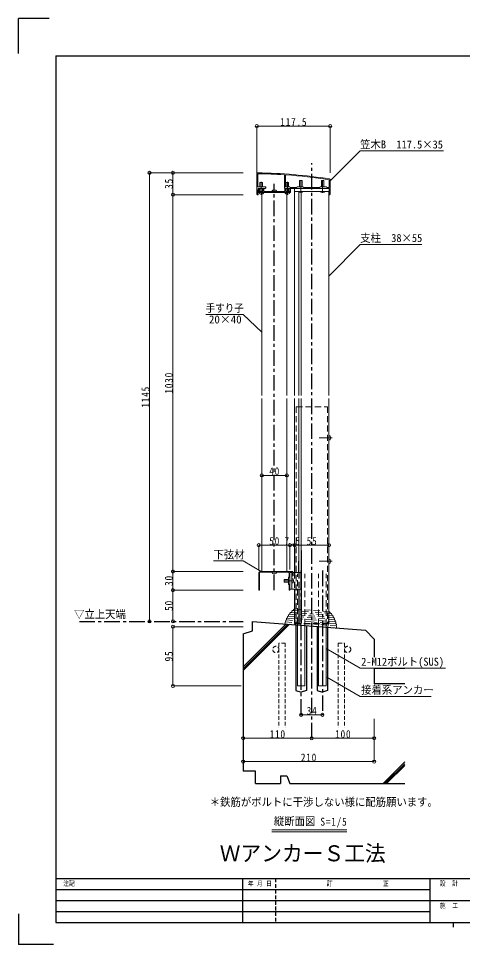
# Model space of a CAD drawing. Units: millimetres at full size, sheet at 1:5; some dimension numbers follow another scale. Extents: x -1050 to 1050, y -742 to 742.
# Drawn here: x -1050 to -338, y -742 to 742 of the extents above; entities that cross this region are included whole.
import ezdxf
from ezdxf.enums import TextEntityAlignment as Align

# ---------------------------------------------------------------- set-up
doc = ezdxf.new("R2010")
doc.units = ezdxf.units.MM
doc.header["$LTSCALE"] = 5
for name, pattern in [('CHAIN1', [8, 5, -1, 1, -1]), ('DASHED1', [1.8, 1.2, -0.6]), ('DASHED2', [3, 2, -1])]:
    doc.linetypes.add(name, pattern=pattern)
for name, color, linetype in [('0-0_通り芯', 7, 'CHAIN1'), ('0-1_躯体', 134, 'Continuous'), ('1-4_印刷位置ライン', 7, 'Continuous'), ('1-5_図枠1_1', 7, 'Continuous')]:
    doc.layers.add(name, color=color, linetype=linetype)
for name, color, linetype, lineweight in [('0-3_寸法', 54, 'Continuous', 20), ('0-4_手摺部材', 92, 'Continuous', 20), ('0-5_手すり子', 12, 'Continuous', 20), ('0-8_その他', 11, 'DASHED1', 20), ('0-9_文字', 3, 'Continuous', 20), ('0-A_支柱', 6, 'Continuous', 20), ('0-B_足元', 4, 'Continuous', 20)]:
    doc.layers.add(name, color=color, linetype=linetype, lineweight=lineweight)
doc.styles.add('ＭＳ ゴシック', font='')
doc.styles.add('ＭＳ 明朝', font='')
doc.styles.get('ＭＳ ゴシック').set_extended_font_data('MS Gothic')
doc.styles.get('ＭＳ 明朝').set_extended_font_data('MS Mincho')

# ---------------------------------------------------------------- blocks, each defined once
blk = doc.blocks.new('dimension_origin')
at = {"color": 0, "linetype": 'Continuous', "lineweight": -2}
blk.add_circle((0, 0), 1.25, dxfattribs=at)

msp = doc.modelspace()

# ---------------------------------------------------------------- linework, layer by layer
at = {"layer": '0-0_通り芯'}
for p, q in [((-580, -411.793), (-580, 510.77)), ((-640, -174.293), (-640, 477.181)), ((-597, -374.293), (-597, -142.959)), ((-563, -142.959), (-563, -374.293)), ((-952.5, -224.293), (-690, -224.293))]:
    msp.add_line(p, q, dxfattribs=at)
at = {"layer": '0-0_通り芯', "linetype": 'Continuous'}
for p, q in [((-661, 463.7), (-661.2, 463.5)), ((-661, 463.7), (-660.8, 463.5)), ((-619, 463.7), (-619.2, 463.5)), ((-619, 463.7), (-618.8, 463.5)), ((-607.5, -107.68), (-607.5, -145.793)), ((-597.2, -110.905), (-597.2, -227.959)), ((-600.7, -145.793), (-600.7, -127.68)), ((-607.5, -172.793), (-607.5, -172.906)), ((-607.5, -172.793), (-607.5, -227.959)), ((-600.7, -172.793), (-600.7, -172.906)), ((-600.7, -172.793), (-600.7, -227.959))]:
    msp.add_line(p, q, dxfattribs=at)
at = {"layer": '0-0_通り芯', "linetype": 'DASHED2'}
for p, q in [((-607.5, -145.793), (-607.5, -172.793)), ((-600.7, -145.793), (-600.7, -172.793)), ((-607.5, -227.959), (-552.5, -227.959))]:
    msp.add_line(p, q, dxfattribs=at)
at = {"layer": '0-1_躯体'}
for p, q in [((-690, -297.4), (-621.061, -228.461)), ((-690, -300.2), (-618.462, -228.663)), ((-690, -303), (-615.864, -228.864)), ((-605.5, -229.667), (-605.5, -335.011)), ((-588.5, -230.984), (-588.5, -335.011)), ((-571.5, -232.3), (-571.5, -335.011)), ((-554.5, -233.617), (-554.5, -335.011)), ((-690, -244.283), (-690, -464.293)), ((-480, -252.899), (-493.689, -238.328)), ((-480, -252.899), (-480, -281.856)), ((-480, -299.283), (-431.048, -299.283)), ((-480, -299.78), (-480, -324.283)), ((-431.048, -324.283), (-480, -324.283)), ((-605.5, -335.011), (-597, -337.959)), ((-588.5, -335.011), (-597, -337.959)), ((-571.5, -335.011), (-563, -337.959)), ((-554.5, -335.011), (-563, -337.959)), ((-465.534, -484.293), (-431.048, -449.807)), ((-462.734, -484.293), (-431.048, -452.607)), ((-459.934, -484.293), (-431.048, -455.407)), ((-630, -472.293), (-620, -472.293)), ((-630, -472.293), (-630, -484.293)), ((-620, -472.293), (-615, -484.293)), ((-670, -484.293), (-630, -484.293)), ((-615, -484.293), (-431.048, -484.293))]:
    msp.add_line(p, q, dxfattribs=at)
for points in [[(-690, -244.283), (-675, -239.283), (-675, -224.283), (-493.689, -238.328)], [(-670, -484.293), (-670, -464.293), (-690, -464.293)]]:
    msp.add_lwpolyline(points, dxfattribs=at)
at = {"layer": '0-3_寸法'}
for p, q in [((-668, 495), (-668, 570)), ((-668, 570), (-550.5, 570)), ((-550.5, 495), (-550.5, 570)), ((-690, 495), (-840, 495)), ((-840, 495), (-840, -224.293)), ((-802.5, 495), (-802.5, 460)), ((-690, 460), (-802.5, 460)), ((-802.5, 460), (-802.5, -144.293)), ((-660, 9.768), (-620, 9.768)), ((-665, -141.293), (-665, -102.126)), ((-665, -102.126), (-615, -102.126)), ((-615, -141.293), (-615, -102.126)), ((-615, -102.126), (-607.5, -102.126)), ((-607.5, -102.126), (-552.5, -102.126)), ((-690, -144.293), (-802.5, -144.293)), ((-802.5, -144.293), (-802.5, -174.293)), ((-690, -174.293), (-802.5, -174.293)), ((-802.5, -174.293), (-802.5, -224.293)), ((-802.5, -232.959), (-690, -232.959)), ((-802.5, -232.959), (-802.5, -327.959)), ((-693.199, -327.959), (-802.5, -327.959)), ((-597, -374.293), (-563, -374.293)), ((-480, -380.459), (-480, -449.293)), ((-690, -411.793), (-580, -411.793)), ((-580, -411.793), (-480, -411.793)), ((-690, -449.293), (-480, -449.293))]:
    msp.add_line(p, q, dxfattribs=at)
at = {"layer": '0-4_手摺部材'}
for p, q in [((-668, 494), (-668, 461)), ((-666.6, 492.581), (-666.6, 473.5)), ((-623.5, 490.934), (-623.5, 471)), ((-622.1, 490.702), (-622.1, 472.5)), ((-663, 479.5), (-659, 479.5)), ((-663, 473), (-663, 479.5)), ((-659, 479.5), (-659, 473)), ((-621, 479.5), (-617, 479.5)), ((-621, 473), (-621, 479.5)), ((-617, 479.5), (-617, 473)), ((-599.5, 482.5), (-599.5, 473)), ((-564.5, 482.5), (-564.5, 473)), ((-551.9, 482.951), (-551.9, 472.4)), ((-550.5, 484.147), (-550.5, 461)), ((-666.6, 468), (-666, 468)), ((-666, 470), (-654.7, 470)), ((-666, 470), (-666, 468)), ((-666, 464), (-666, 469.4)), ((-665.5, 463.5), (-614.5, 463.5)), ((-664.8, 469.4), (-664.8, 464.9)), ((-664.8, 464.9), (-658.2, 464.9)), ((-664.402, 462.381), (-664.5, 463.5)), ((-657.5, 463.5), (-664.5, 463.5)), ((-663, 464.9), (-663, 470)), ((-659, 470), (-659, 464.9)), ((-658.2, 464.9), (-658.2, 469.4)), ((-657.598, 462.381), (-657.5, 463.5)), ((-643.402, 466.019), (-643.5, 464.9)), ((-643.5, 464.9), (-636.5, 464.9)), ((-636.598, 466.019), (-636.5, 464.9)), ((-623, 464.9), (-623, 469.4)), ((-551.9, 470), (-622.5, 470)), ((-622.402, 462.381), (-622.5, 463.5)), ((-615.5, 463.5), (-622.5, 463.5)), ((-621.8, 464.9), (-621.8, 469.4)), ((-615.2, 464.9), (-621.8, 464.9)), ((-621, 464.9), (-621, 470)), ((-617, 470), (-617, 464.9)), ((-615.598, 462.381), (-615.5, 463.5)), ((-615.2, 469.4), (-615.2, 464.9)), ((-614, 464), (-614, 469.4)), ((-667, 460), (-666.5, 460)), ((-552, 460), (-551.5, 460)), ((-665, -146.293), (-665, -173.693)), ((-663.8, -173.693), (-663.8, -146.493)), ((-611, -144.293), (-663, -144.293)), ((-662.8, -145.493), (-617.2, -145.493)), ((-643.402, -146.612), (-643.5, -145.493)), ((-636.5, -145.493), (-643.5, -145.493)), ((-636.598, -146.612), (-636.5, -145.493)), ((-616.2, -146.493), (-616.2, -152.693)), ((-615, -145.793), (-611.5, -145.793)), ((-615, -173.693), (-615, -145.793)), ((-612, -145.793), (-612, -172.793)), ((-611.5, -145.793), (-611.5, -148.543)), ((-610, -148.543), (-610, -145.293)), ((-609.531, -145.793), (-597.5, -145.793)), ((-609.531, -145.793), (-609.531, -151.091)), ((-624, -157.293), (-624, -161.293)), ((-617.5, -157.293), (-624, -157.293)), ((-617.5, -161.293), (-624, -161.293)), ((-617.5, -153.993), (-616.2, -152.693)), ((-617.5, -153.993), (-617.5, -164.593)), ((-609.531, -151.091), (-612, -151.091)), ((-610.881, -155.891), (-612, -155.793)), ((-612, -155.793), (-612, -162.793)), ((-610.881, -162.695), (-612, -162.793)), ((-617.5, -164.593), (-616.2, -165.893)), ((-616.2, -165.893), (-616.2, -173.693))]:
    msp.add_line(p, q, dxfattribs=at)
at = {"layer": '0-4_手摺部材', "linetype": 'CHAIN1'}
for p, q in [((-661, 459.8), (-661, 480.5)), ((-619, 459.8), (-619, 480.5)), ((-597.5, 462.9), (-597.5, 483.5)), ((-562.5, 462.9), (-562.5, 483.5)), ((-624.791, -159.293), (-608.571, -159.293))]:
    msp.add_line(p, q, dxfattribs=at)
at = {"layer": '0-4_手摺部材'}
for points in [[(-599.5, 482.5), (-595.5, 482.5), (-595.5, 473)], [(-564.5, 482.5), (-560.5, 482.5), (-560.5, 473)], [(-666.6, 468), (-666.6, 461), (-666.5, 461)], [(-665.6, 472.5), (-653.7, 472.5), (-653.7, 471)], [(-623, 464.9), (-657, 464.9), (-657, 469.4)], [(-622.1, 472.5), (-615, 472.5), (-614.5, 471.4), (-604, 471.4), (-603.5, 472.5), (-593.5, 472.5), (-593, 471.4), (-567, 471.4), (-566.5, 472.5), (-556.5, 472.5), (-556, 471.4), (-552.9, 471.4)], [(-551.9, 470), (-551.9, 461), (-552, 461)], [(-615, -172.793), (-597.5, -172.793), (-597.5, -145.793)]]:
    msp.add_lwpolyline(points, dxfattribs=at)
for centre, radius, start, end in [((-667, 494), 1, 89.28393, 180), ((-676.986, -304.938), 800, 80.9641, 89.28393), ((-665.6, 492.581), 1, 89.18209, 180), ((-676.986, -304.938), 798.6, 86.22696, 89.18209), ((-624.5, 490.934), 1, 0, 86.22696), ((-621.1, 490.702), 1, 85.98216, 180), ((-676.986, -304.938), 798.6, 81.04993, 85.98216), ((-552.9, 482.951), 1, 360, 81.04993), ((-551.5, 484.147), 1, 0, 80.9641), ((-667, 461), 1, 180, 270), ((-665.6, 473.5), 1, 180, 270), ((-666.5, 460.5), 0.5, 270, 90), ((-665.4, 469.4), 0.6, 0, 180), ((-665.5, 464), 0.5, 180, 270), ((-663.107, 462.494), 1.3, 185, 254.11915), ((-661, 469.9), 9, 254.11915, 285.88085), ((-658.893, 462.494), 1.3, 285.88085, 355), ((-657.6, 469.4), 0.6, 0, 180), ((-654.7, 471), 1, 270, 360), ((-642.107, 465.906), 1.3, 105.88085, 175), ((-640, 458.5), 9, 74.11915, 105.88085), ((-637.893, 465.906), 1.3, 5, 74.11915), ((-622.5, 471), 1, 180, 270), ((-622.4, 469.4), 0.6, 0, 180), ((-621.107, 462.494), 1.3, 185, 254.11915), ((-619, 469.9), 9, 254.11915, 285.88085), ((-616.893, 462.494), 1.3, 285.88085, 355), ((-614.6, 469.4), 0.6, 0, 180), ((-614.5, 464), 0.5, 270, 360), ((-598.941, 465.913), 2, 207.17276, 268.94141), ((-597.5, 543.9), 80, 268.94141, 271.05859), ((-596.059, 465.913), 2, 271.05859, 332.82724), ((-563.941, 465.913), 2, 207.17276, 268.94141), ((-562.5, 543.9), 80, 268.94141, 271.05859), ((-561.059, 465.913), 2, 271.05859, 332.82724), ((-552.9, 472.4), 1, 270, 360), ((-552, 460.5), 0.5, 90, 270), ((-551.5, 461), 1, 270, 360), ((-663, -146.293), 2, 90, 180), ((-662.8, -146.493), 1, 90, 180), ((-642.107, -146.499), 1.3, 185, 254.11915), ((-640, -139.093), 9, 254.11915, 285.88085), ((-637.893, -146.499), 1.3, 285.88085, 355), ((-617.2, -146.493), 1, 0, 90), ((-611, -145.293), 1, 0, 90), ((-610.75, -148.543), 0.75, 180, 360), ((-610.994, -157.186), 1.3, 15.88085, 85), ((-610.994, -161.4), 1.3, 275, 344.11915), ((-618.4, -159.293), 9, 344.11915, 15.88085), ((-664.4, -173.693), 0.6, 180, 360), ((-615.6, -173.693), 0.6, 180, 360)]:
    msp.add_arc(centre, radius, start, end, dxfattribs=at)
at = {"layer": '0-5_手すり子'}
for p, q in [((-660, 463.5), (-660, 137.854)), ((-620, 137.854), (-620, 463.5)), ((-607.5, 465), (-552.5, 465)), ((-660, 132.854), (-660, -144.293)), ((-620, -144.293), (-620, 132.854))]:
    msp.add_line(p, q, dxfattribs=at)
at = {"layer": '0-8_その他'}
for p, q in [((-632.5, -259.293), (-632.5, -394.568)), ((-622.5, -259.293), (-632.5, -259.293)), ((-622.5, -259.293), (-622.5, -394.568)), ((-537.5, -259.293), (-527.5, -259.293)), ((-537.5, -259.293), (-537.5, -394.568)), ((-527.5, -259.293), (-527.5, -394.568))]:
    msp.add_line(p, q, dxfattribs=at)
for centre in [(-637.5, -269.293), (-522.5, -269.293)]:
    msp.add_circle(centre, 5, dxfattribs=at)
at = {"layer": '0-9_文字'}
for p, q in [((-524.014, -558.793), (-643.767, -558.793)), ((-524.014, -561.793), (-643.767, -561.793))]:
    msp.add_line(p, q, dxfattribs=at)
for points in [[(-550.5, 482.26), (-502.5, 530.26), (-368.75, 530.26)], [(-552.5, 329.28), (-502.5, 380.26), (-403.75, 380.26)], [(-660, 239.635), (-690, 267.76), (-750, 267.76)], [(-660.821, -144.293), (-690, -127.447), (-737.5, -127.447)], [(-557, -267.827), (-502.5, -299.293), (-365.712, -299.293)], [(-555.77, -313.846), (-502.5, -344.602), (-388.431, -344.602)]]:
    msp.add_lwpolyline(points, dxfattribs=at)
at = {"layer": '0-A_支柱'}
for p, q in [((-607.5, 137.854), (-607.5, 470)), ((-600.7, 464.961), (-600.7, 137.854)), ((-597.2, 137.854), (-597.2, 463.901)), ((-552.5, 465), (-552.5, 137.854)), ((-607.5, 132.854), (-607.5, -145.793)), ((-600.7, 132.854), (-600.7, -145.793)), ((-597.2, -172.906), (-597.2, 132.854)), ((-552.5, 132.854), (-552.5, -227.959))]:
    msp.add_line(p, q, dxfattribs=at)
at = {"layer": '0-B_足元', "linetype": 'DASHED2'}
for p, q in [((-605, 120), (-555, 120)), ((-605, 120), (-605, -228.098)), ((-555, 120), (-555, -228.098)), ((-603, -227.997), (-603, -147.959)), ((-591, -230.237), (-591, -147.959)), ((-569, -230.237), (-569, -147.959)), ((-557, -230.237), (-557, -147.959)), ((-610.154, -206.839), (-579.855, -209.186)), ((-609.221, -206.309), (-609.267, -206.908)), ((-607.072, -204.47), (-579.654, -206.594)), ((-552.236, -208.718), (-579.654, -206.594)), ((-620.598, -220.419), (-620.725, -222.07)), ((-620.725, -222.068), (-581.091, -225.138)), ((-619.097, -217.542), (-619.206, -218.949)), ((-619.206, -218.949), (-580.842, -221.921)), ((-617.255, -214.618), (-617.355, -215.91)), ((-617.355, -215.91), (-580.597, -218.757)), ((-615.305, -212.856), (-580.349, -215.563)), ((-614.956, -211.676), (-615.049, -212.875)), ((-612.978, -209.83), (-580.102, -212.377)), ((-612.123, -208.692), (-612.216, -209.889)), ((-542.477, -224.893), (-580.842, -221.921)), ((-543.838, -221.605), (-580.597, -218.757)), ((-545.393, -218.271), (-580.349, -215.563)), ((-547.227, -214.923), (-580.102, -212.377)), ((-549.556, -211.533), (-579.855, -209.186)), ((-554.167, -233.643), (-552.236, -208.718)), ((-550.397, -210.866), (-550.443, -211.464)), ((-547.896, -213.668), (-547.989, -214.865)), ((-545.556, -217.052), (-545.649, -218.252)), ((-543.738, -220.314), (-543.838, -221.605)), ((-622.812, -226.393), (-622.961, -228.314)), ((-621.794, -223.146), (-621.952, -225.183)), ((-621.952, -225.183), (-581.338, -228.329)), ((-540.724, -231.475), (-581.338, -228.329)), ((-541.456, -228.209), (-581.091, -225.138)), ((-542.368, -223.486), (-542.477, -224.893)), ((-541.329, -226.559), (-541.457, -228.211)), ((-540.566, -229.438), (-540.724, -231.475)), ((-540.06, -232.804), (-540.209, -234.724))]:
    msp.add_line(p, q, dxfattribs=at)
at = {"layer": '0-B_足元', "linetype": 'CHAIN1'}
for p, q in [((-547.28, 70), (-567.895, 70)), ((-547.28, -127.959), (-567.895, -127.959))]:
    msp.add_line(p, q, dxfattribs=at)
at = {"layer": '0-B_足元'}
for p, q in [((-551.381, 73.402), (-552.5, 73.5)), ((-552.5, 73.5), (-552.5, 66.5)), ((-551.381, 66.598), (-552.5, 66.5)), ((-551.381, -124.557), (-552.5, -124.459)), ((-552.5, -124.459), (-552.5, -131.459)), ((-551.381, -131.361), (-552.5, -131.459)), ((-603, -327.959), (-603, -227.997)), ((-591, -230.237), (-591, -327.959)), ((-569, -230.237), (-569, -327.959)), ((-557, -327.959), (-557, -230.237)), ((-591, -327.959), (-603, -327.959)), ((-569, -327.959), (-557, -327.959))]:
    msp.add_line(p, q, dxfattribs=at)
for centre, radius, start, end in [((-551.494, 72.107), 1.3, 15.88085, 85), ((-551.494, 67.893), 1.3, 275, 344.11915), ((-558.9, 70), 9, 344.11915, 15.88085), ((-551.494, -125.852), 1.3, 15.88085, 85), ((-551.494, -130.066), 1.3, 275, 344.11915), ((-558.9, -127.959), 9, 344.11915, 15.88085)]:
    msp.add_arc(centre, radius, start, end, dxfattribs=at)
at = {"layer": '0-B_足元', "linetype": 'DASHED2'}
for centre, radius, start, end in [((-610.086, -208.893), 2.047, 82.13172, 174.36668), ((-607.227, -206.464), 2, 85.57037, 175.57037), ((-620.588, -223.272), 1.212, 96.49139, 174.0318), ((-619.117, -220.427), 1.48, 93.44582, 179.68258), ((-617.436, -217.569), 1.661, 87.19312, 179.061), ((-615.395, -214.716), 1.862, 87.21512, 177.00937), ((-613.005, -211.784), 1.954, 82.14105, 176.8256), ((-552.391, -210.712), 2, 355.57037, 85.57037), ((-549.94, -213.553), 2.047, 356.77406, 89.00903), ((-547.5, -216.858), 1.954, 354.31514, 88.9997), ((-545.591, -220.123), 1.862, 354.13138, 83.92563), ((-544.013, -223.257), 1.661, 352.07974, 83.94762), ((-621.363, -226.513), 1.455, 113.90662, 175.28093), ((-542.792, -226.339), 1.48, 351.45817, 77.69492), ((-541.777, -229.377), 1.212, 357.10894, 74.64935), ((-541.511, -232.699), 1.455, 355.85981, 57.23412)]:
    msp.add_arc(centre, radius, start, end, dxfattribs=at)
at = {"layer": '1-4_印刷位置ライン'}
for p, q in [((-1050, 686.222), (-1050, 742.5)), ((-1000.874, 742.5), (-1050, 742.5)), ((-1050, -693.374), (-1050, -742.5)), ((-993.722, -742.5), (-1050, -742.5))]:
    msp.add_line(p, q, dxfattribs=at)
at = {"layer": '1-5_図枠1_1'}
for p, q in [((-990, 682.5), (703.535, 682.5)), ((-990, -636.793), (990, -636.793)), ((-691.162, -636.793), (-691.162, -707.5)), ((-390.657, -636.793), (-390.657, -707.5)), ((-990, -654.47), (-390.657, -654.47)), ((-990, -672.146), (-37.121, -672.146)), ((-990, -689.823), (-390.657, -689.823)), ((-353.535, -707.5), (-353.535, -714.571))]:
    msp.add_line(p, q, dxfattribs=at)
at = {"layer": '1-5_図枠1_1', "linetype": 'DASHED1'}
msp.add_line((-638.131, -636.793), (-638.131, -707.5), dxfattribs=at)
msp.add_line((-638.131, -636.793), (-638.131, -707.5), dxfattribs=at)
at = {"layer": '1-5_図枠1_1'}
msp.add_lwpolyline([(-990, 682.5), (-990, -707.5), (990, -707.5)], dxfattribs=at)

# ---------------------------------------------------------------- block references
at = {"layer": '0-3_寸法', "xscale": 2, "yscale": 2}
for p, rotation in [((-668, 570), 180), ((-840, 495), 90), ((-802.5, 495), 90), ((-802.5, 460), 270), ((-802.5, 460), 90), ((-660, 9.768), 180), ((-665, -102.126), 180), ((-615, -102.126), 180), ((-607.5, -102.126), 180), ((-802.5, -144.293), 270), ((-802.5, -144.293), 90), ((-802.5, -174.293), 270), ((-802.5, -174.293), 90), ((-840, -224.293), 270), ((-802.5, -224.293), 270), ((-802.5, -232.959), 90), ((-802.5, -327.959), 270), ((-597, -374.293), 180), ((-690, -411.793), 180), ((-580, -411.793), 180), ((-690, -449.293), 180)]:
    msp.add_blockref('dimension_origin', p, dxfattribs=dict(at, rotation=rotation))
for p in [(-550.5, 570), (-620, 9.768), (-615, -102.126), (-607.5, -102.126), (-552.5, -102.126), (-563, -374.293), (-580, -411.793), (-480, -411.793), (-480, -449.293)]:
    msp.add_blockref('dimension_origin', p, dxfattribs=at)

# ---------------------------------------------------------------- texts
at = {"layer": '0-3_寸法', "char_height": 12.83, "attachment_point": 7, "style": 'ＭＳ ゴシック'}
for s, insert in [('\\T1.17;\\W0.85;117.5', (-630.5, 570)), ('\\T1.17;\\W0.85;40', (-648.125, 9.768)), ('\\T1.17;\\W0.85;50', (-648.125, -102.126)), ('\\T1.17;\\W0.85;7.5', (-623.75, -102.126)), ('\\T1.17;\\W0.85;55', (-588.125, -102.126)), ('\\T1.17;\\W0.85;34', (-588.125, -374.293)), ('\\T1.17;\\W0.85;110', (-647.5, -411.793)), ('\\T1.17;\\W0.85;100', (-542.5, -411.793)), ('\\T1.17;\\W0.85;210', (-597.5, -449.293))]:
    msp.add_mtext(s, dxfattribs=dict(at, insert=insert))
at = {"layer": '0-3_寸法', "char_height": 12.83, "attachment_point": 7, "rotation": 90, "style": 'ＭＳ ゴシック'}
for s, insert in [('\\T1.17;\\W0.85;35', (-802.5, 469.375)), ('\\T1.17;\\W0.85;1030', (-802.5, 140.979)), ('\\T1.17;\\W0.85;1145', (-840, 118.479)), ('\\T1.17;\\W0.85;30', (-802.5, -167.418)), ('\\T1.17;\\W0.85;50', (-802.5, -207.418)), ('\\T1.17;\\W0.85;95', (-802.5, -288.584))]:
    msp.add_mtext(s, dxfattribs=dict(at, insert=insert))
at = {"layer": '0-9_文字', "style": 'ＭＳ ゴシック'}
for s, height, width, p in [('笠木B\u3000117.5×35', 12.83, 0.95, (-502.5, 530.26)), ('支柱\u300038×55', 12.83, 0.95, (-502.5, 380.26)), ('手すり子', 12.83, 0.85, (-750, 267.76)), ('下弦材', 12.83, 0.95, (-737.5, -127.447)), ('▽立上天端', 12.83, 0.95, (-961.076, -223.127)), ('2-M12ボルト(SUS)', 12.83, 0.95, (-500.712, -299.293)), ('接着系アンカー', 12.83, 0.95, (-500.931, -344.602)), ('＊鉄筋がボルトに干渉しない様に配筋願います。', 12.83, 0.95, (-743.55, -524.293)), ('縦断面図', 12.83, 0.95, (-640.701, -555.106)), ('ＷアンカーＳ工法', 25.66, 0.95, (-727.5, -616.793))]:
    msp.add_text(s, height=height, dxfattribs=dict(at, width=width)).set_placement(p, align=Align.BOTTOM_LEFT)
msp.add_text('20×40', height=12.83, dxfattribs=at).set_placement((-744.764, 249.592), align=Align.BOTTOM_LEFT)
at = {"layer": '0-9_文字', "insert": (-566.097, -555.106), "char_height": 12.83, "attachment_point": 7, "style": 'ＭＳ ゴシック'}
msp.add_mtext('\\T1.17;\\W0.85;S=1/5', dxfattribs=at)
at = {"layer": '1-5_図枠1_1', "style": 'ＭＳ 明朝', "width": 0.85}
for s, p in [('注記', (-978.418, -650.934)), ('年 月 日', (-682.419, -650.934)), ('訂               正', (-556.108, -650.934)), ('  設  計', (-385.607, -650.934)), ('  施  工', (-385.607, -686.288))]:
    msp.add_text(s, height=7.776, dxfattribs=at).set_placement(p, align=Align.BOTTOM_LEFT)

doc.saveas('drawing.dxf')
